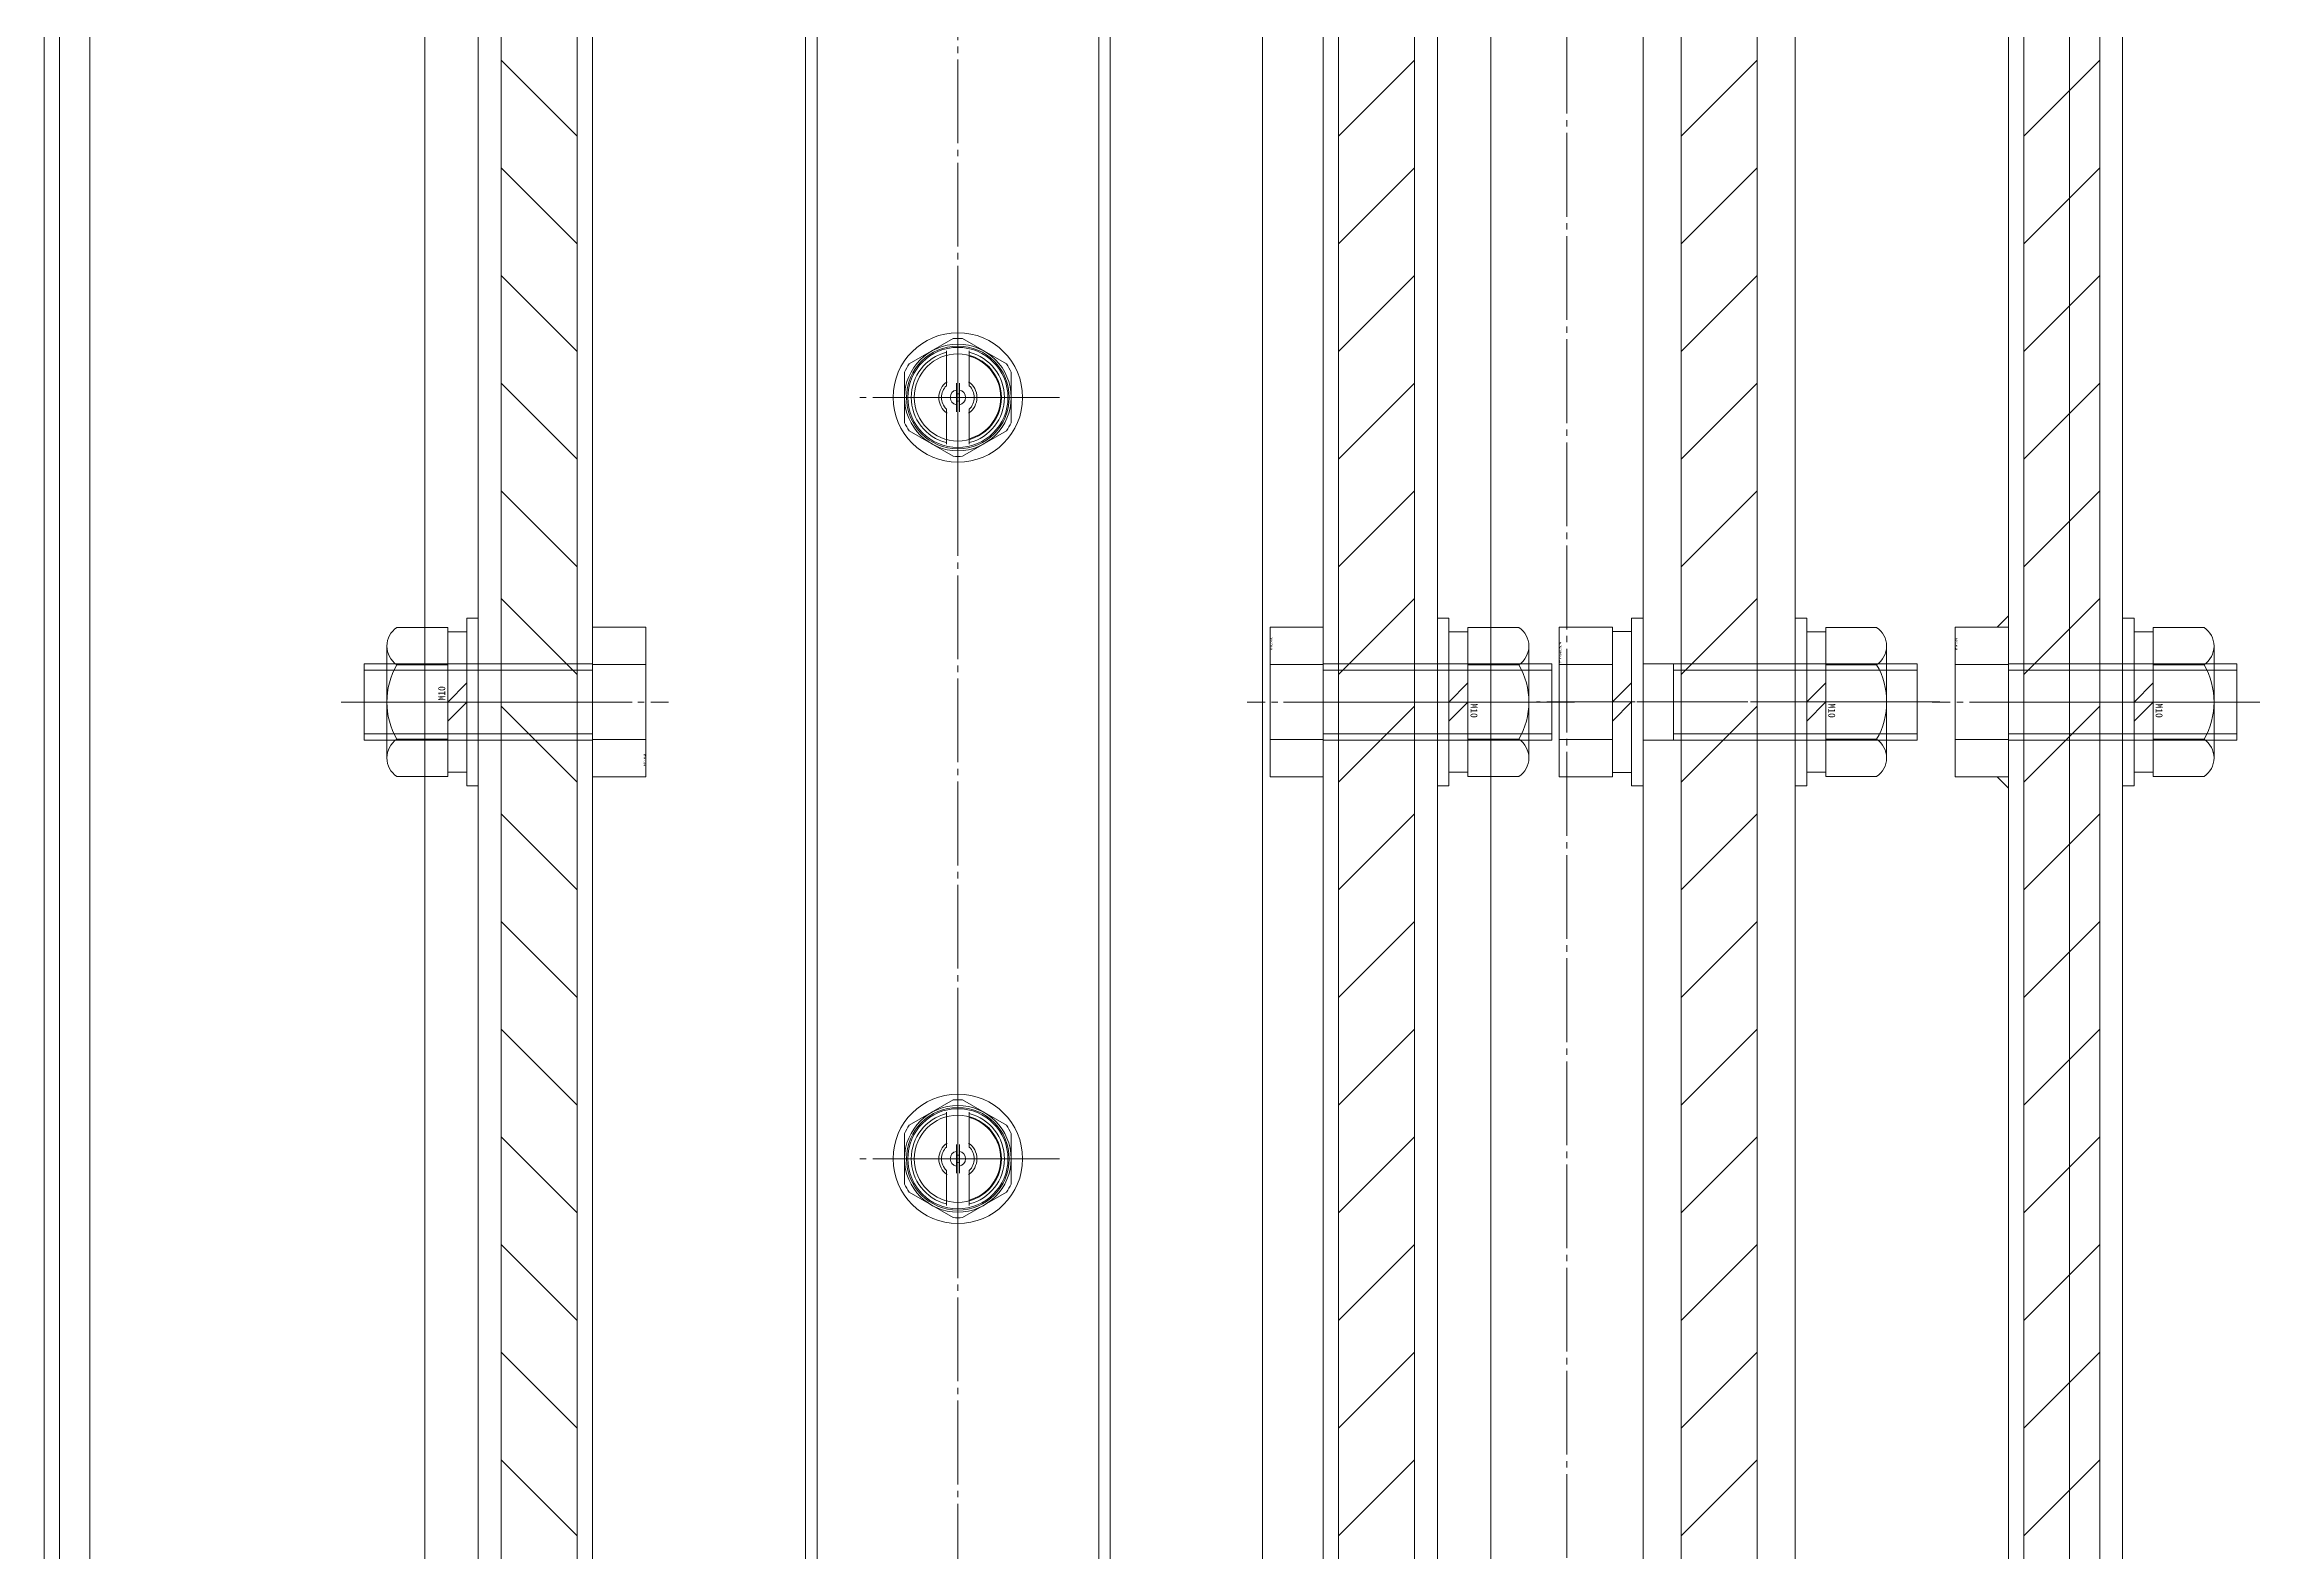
# Model space of a CAD drawing. Units: millimetres at full size. Extents: x -21196 to 21204, y -11807 to 11807.
# Drawn here: x -8099.5 to -7808.5, y -3181.8 to -2983.8 of the extents above; entities that cross this region are included whole.
import ezdxf
from ezdxf.enums import TextEntityAlignment as Align

# ---------------------------------------------------------------- set-up
doc = ezdxf.new("R2010")
doc.units = ezdxf.units.MM
doc.header["$LTSCALE"] = 0.5
doc.linetypes.add('USER4', pattern=[27.1, 22, -1.7, 1.7, -1.7])
doc.layers.add('1-0_設備-5(241129配置図菊池追記(立面図).jww)(機器配置図 260128.dwg)', color=7, linetype='Continuous', lineweight=9)
doc.styles.add('ＭＳ ゴシック', font='')
doc.styles.get('ＭＳ ゴシック').set_extended_font_data('MS Gothic')

msp = doc.modelspace()

# ---------------------------------------------------------------- linework, layer by layer
at = {"layer": '1-0_設備-5(241129配置図菊池追記(立面図).jww)(機器配置図 260128.dwg)'}
for p, q in [((-7939.5215, -3628.1472), (-7939.5215, -1232.1472)), ((-7998.0215, -1330.1471), (-7998.0215, -3580.1471)), ((-7961.0215, -3580.1471), (-7961.0215, -1330.1471)), ((-8049.5215, -1360.1471), (-8049.5215, -3205.1471)), ((-8049.5215, -1360.1471), (-8049.5215, -3205.1471)), ((-8099.5215, -1405.1471), (-8099.5215, -3455.1471)), ((-8099.5215, -1405.1471), (-8099.5215, -3455.1471)), ((-8093.5215, -1405.1471), (-8093.5215, -3455.1471)), ((-8093.5215, -1405.1471), (-8093.5215, -3455.1471)), ((-7839.5215, -1405.1471), (-7839.5215, -3455.1471)), ((-7839.5215, -1405.1471), (-7839.5215, -3455.1471)), ((-7833.5215, -1405.1471), (-7833.5215, -3455.1471)), ((-7833.5215, -1405.1471), (-7833.5215, -3455.1471)), ((-8027.5215, -1425.1472), (-8027.5215, -3435.1472)), ((-7931.5215, -3435.1472), (-7931.5215, -1425.1472)), ((-8029.5215, -1480.1472), (-8029.5215, -3380.1472)), ((-7929.5215, -3380.1472), (-7929.5215, -1480.1472)), ((-8039.5215, -2985.8326), (-8029.5215, -2995.8326)), ((-7919.5215, -2985.8326), (-7929.5215, -2995.8326)), ((-7874.5215, -2985.8326), (-7884.5215, -2995.8326)), ((-7829.5215, -2985.8326), (-7839.5215, -2995.8326)), ((-8039.5215, -2999.9747), (-8029.5215, -3009.9747)), ((-7919.5215, -2999.9747), (-7929.5215, -3009.9747)), ((-7874.5215, -2999.9747), (-7884.5215, -3009.9747)), ((-7829.5215, -2999.9747), (-7839.5215, -3009.9747)), ((-8039.5215, -3014.1169), (-8029.5215, -3024.1169)), ((-7919.5215, -3014.1169), (-7929.5215, -3024.1169)), ((-7874.5215, -3014.1168), (-7884.5215, -3024.1168)), ((-7829.5215, -3014.1169), (-7839.5215, -3024.1169)), ((-7980.1411, -3022.422), (-7985.902, -3025.748)), ((-7973.1411, -3025.748), (-7978.902, -3022.422)), ((-7981.0215, -3024.0189), (-7981.0215, -3028.6069)), ((-7978.0215, -3028.6069), (-7978.0215, -3024.0189)), ((-8039.5215, -3028.259), (-8029.5215, -3038.259)), ((-7986.5215, -3026.8211), (-7986.5215, -3033.4732)), ((-7979.7215, -3032.0366), (-7979.7215, -3028.2577)), ((-7979.3215, -3032.0366), (-7979.3215, -3028.2577)), ((-7972.5215, -3033.4732), (-7972.5215, -3026.8211)), ((-7919.5215, -3028.259), (-7929.5215, -3038.259)), ((-7874.5215, -3028.259), (-7884.5215, -3038.259)), ((-7829.5215, -3028.259), (-7839.5215, -3038.259)), ((-7981.0215, -3031.6875), (-7981.0215, -3036.2754)), ((-7978.0215, -3036.2754), (-7978.0215, -3031.6875)), ((-7985.902, -3034.5463), (-7980.1411, -3037.8724)), ((-7978.902, -3037.8724), (-7973.1411, -3034.5463)), ((-8039.5215, -3042.4011), (-8029.5215, -3052.4011)), ((-7919.5215, -3042.4011), (-7929.5215, -3052.4011)), ((-7874.5215, -3042.4011), (-7884.5215, -3052.4011)), ((-7829.5215, -3042.4011), (-7839.5215, -3052.4011)), ((-8039.5215, -3056.5433), (-8029.5215, -3066.5433)), ((-7919.5215, -3056.5433), (-7929.5215, -3066.5433)), ((-7874.5215, -3056.5432), (-7884.5215, -3066.5432)), ((-7829.5215, -3056.5433), (-7839.5215, -3066.5433)), ((-8053.2085, -3060.3472), (-8046.5215, -3060.3472)), ((-8046.5215, -3079.9472), (-8046.5215, -3060.3472)), ((-8046.5215, -3060.9472), (-8044.0215, -3060.9472)), ((-8027.5215, -3060.3322), (-8020.5215, -3060.3322)), ((-8027.5215, -3060.3322), (-8027.5215, -3079.9621)), ((-8020.5215, -3060.3322), (-8020.5215, -3079.9621)), ((-7938.5215, -3079.9621), (-7938.5215, -3060.3322)), ((-7931.5215, -3060.3322), (-7938.5215, -3060.3322)), ((-7931.5215, -3079.9621), (-7931.5215, -3060.3322)), ((-7915.0215, -3060.9472), (-7912.5215, -3060.9472)), ((-7912.5215, -3060.3472), (-7912.5215, -3079.9472)), ((-7912.5215, -3060.3472), (-7905.8345, -3060.3472)), ((-7900.5215, -3079.9621), (-7900.5215, -3060.3322)), ((-7893.5215, -3060.3322), (-7900.5215, -3060.3322)), ((-7893.5215, -3060.3322), (-7893.5215, -3079.9621)), ((-7891.0215, -3060.8971), (-7893.5215, -3060.8971)), ((-7891.0215, -3081.1471), (-7891.0215, -3059.1471)), ((-7889.5215, -3059.1471), (-7891.0215, -3059.1471)), ((-7889.5215, -3081.1471), (-7889.5215, -3059.1471)), ((-7868.0215, -3060.9471), (-7865.5215, -3060.9471)), ((-7865.5215, -3060.3471), (-7865.5215, -3079.9471)), ((-7865.5215, -3060.3471), (-7858.8345, -3060.3471)), ((-7848.5215, -3079.9621), (-7848.5215, -3060.3322)), ((-7841.5215, -3060.3322), (-7848.5215, -3060.3322)), ((-7841.5215, -3079.9621), (-7841.5215, -3060.3322)), ((-7825.0215, -3060.9472), (-7822.5215, -3060.9472)), ((-7822.5215, -3060.3472), (-7822.5215, -3079.9472)), ((-7822.5215, -3060.3472), (-7815.8345, -3060.3472)), ((-8054.5215, -3077.4972), (-8054.5215, -3062.7972)), ((-7904.5215, -3062.7972), (-7904.5215, -3077.4972)), ((-7857.5215, -3062.7971), (-7857.5215, -3077.4971)), ((-7814.5215, -3062.7972), (-7814.5215, -3077.4972)), ((-8057.5215, -3065.1472), (-8057.5215, -3075.1472)), ((-8057.5215, -3065.1472), (-8027.5215, -3065.1472)), ((-8057.5215, -3065.9592), (-8027.5215, -3065.9592)), ((-8053.2085, -3065.2472), (-8046.5215, -3065.2472)), ((-8027.5215, -3065.2397), (-8020.5215, -3065.2397)), ((-7931.5215, -3065.2397), (-7938.5215, -3065.2397)), ((-7901.5215, -3065.1472), (-7931.5215, -3065.1472)), ((-7901.5215, -3065.9592), (-7931.5215, -3065.9592)), ((-7912.5215, -3065.2472), (-7905.8345, -3065.2472)), ((-7901.5215, -3075.1472), (-7901.5215, -3065.1472)), ((-7893.5215, -3065.2397), (-7900.5215, -3065.2397)), ((-7853.5215, -3065.1471), (-7889.5215, -3065.1471)), ((-7885.5215, -3075.1471), (-7885.5215, -3065.1471)), ((-7853.5215, -3065.9591), (-7885.5215, -3065.9591)), ((-7865.5215, -3065.2471), (-7858.8345, -3065.2471)), ((-7853.5215, -3075.1471), (-7853.5215, -3065.1471)), ((-7841.5215, -3065.2397), (-7848.5215, -3065.2397)), ((-7811.5215, -3065.1472), (-7841.5215, -3065.1472)), ((-7811.5215, -3065.9592), (-7841.5215, -3065.9592)), ((-7822.5215, -3065.2472), (-7815.8345, -3065.2472)), ((-7811.5215, -3075.1472), (-7811.5215, -3065.1472)), ((-8046.5215, -3070.1472), (-8044.0215, -3067.6472)), ((-7915.0215, -3070.1472), (-7912.5215, -3067.6472)), ((-7893.5215, -3070.1471), (-7891.0215, -3067.6471)), ((-7868.0215, -3070.1471), (-7865.5215, -3067.6471)), ((-7825.0215, -3070.1472), (-7822.5215, -3067.6472)), ((-8044.0215, -3070.1472), (-8046.5215, -3072.6472)), ((-8039.5215, -3070.6854), (-8029.5215, -3080.6854)), ((-7919.5215, -3070.6854), (-7929.5215, -3080.6854)), ((-7912.5215, -3070.1472), (-7915.0215, -3072.6472)), ((-7891.0215, -3070.1471), (-7893.5215, -3072.6471)), ((-7874.5215, -3070.6854), (-7884.5215, -3080.6854)), ((-7865.5215, -3070.1471), (-7868.0215, -3072.6471)), ((-7829.5215, -3070.6854), (-7839.5215, -3080.6854)), ((-7822.5215, -3070.1472), (-7825.0215, -3072.6472)), ((-8057.5215, -3074.3352), (-8027.5215, -3074.3352)), ((-8057.5215, -3075.1472), (-8027.5215, -3075.1472)), ((-8046.5215, -3075.0472), (-8053.2085, -3075.0472)), ((-8027.5215, -3075.0546), (-8020.5215, -3075.0546)), ((-7931.5215, -3075.0546), (-7938.5215, -3075.0546)), ((-7901.5215, -3074.3352), (-7931.5215, -3074.3352)), ((-7901.5215, -3075.1472), (-7931.5215, -3075.1472)), ((-7905.8345, -3075.0472), (-7912.5215, -3075.0472)), ((-7893.5215, -3075.0546), (-7900.5215, -3075.0546)), ((-7853.5215, -3075.1471), (-7889.5215, -3075.1471)), ((-7853.5215, -3074.3351), (-7885.5215, -3074.3351)), ((-7858.8345, -3075.0471), (-7865.5215, -3075.0471)), ((-7841.5215, -3075.0546), (-7848.5215, -3075.0546)), ((-7811.5215, -3074.3352), (-7841.5215, -3074.3352)), ((-7811.5215, -3075.1472), (-7841.5215, -3075.1472)), ((-7815.8345, -3075.0472), (-7822.5215, -3075.0472)), ((-8046.5215, -3079.9472), (-8053.2085, -3079.9472)), ((-8044.0215, -3079.3472), (-8046.5215, -3079.3472)), ((-8027.5215, -3079.9621), (-8020.5215, -3079.9621)), ((-7931.5215, -3079.9621), (-7938.5215, -3079.9621)), ((-7912.5215, -3079.3472), (-7915.0215, -3079.3472)), ((-7905.8345, -3079.9472), (-7912.5215, -3079.9472)), ((-7893.5215, -3079.9621), (-7900.5215, -3079.9621)), ((-7893.5215, -3079.3971), (-7891.0215, -3079.3971)), ((-7891.0215, -3081.1471), (-7889.5215, -3081.1471)), ((-7865.5215, -3079.3471), (-7868.0215, -3079.3471)), ((-7858.8345, -3079.9471), (-7865.5215, -3079.9471)), ((-7841.5215, -3079.9621), (-7848.5215, -3079.9621)), ((-7822.5215, -3079.3472), (-7825.0215, -3079.3472)), ((-7815.8345, -3079.9472), (-7822.5215, -3079.9472)), ((-8039.5215, -3084.8275), (-8029.5215, -3094.8275)), ((-7919.5215, -3084.8275), (-7929.5215, -3094.8275)), ((-7874.5215, -3084.8275), (-7884.5215, -3094.8275)), ((-7829.5215, -3084.8275), (-7839.5215, -3094.8275)), ((-8039.5215, -3098.9697), (-8029.5215, -3108.9697)), ((-7919.5215, -3098.9697), (-7929.5215, -3108.9697)), ((-7874.5215, -3098.9697), (-7884.5215, -3108.9697)), ((-7829.5215, -3098.9697), (-7839.5215, -3108.9697)), ((-8039.5215, -3113.1118), (-8029.5215, -3123.1118)), ((-7919.5215, -3113.1118), (-7929.5215, -3123.1118)), ((-7874.5215, -3113.1118), (-7884.5215, -3123.1118)), ((-7829.5215, -3113.1118), (-7839.5215, -3123.1118)), ((-7980.1411, -3122.422), (-7985.902, -3125.748)), ((-7973.1411, -3125.748), (-7978.902, -3122.422)), ((-7981.0215, -3124.0189), (-7981.0215, -3128.6069)), ((-7978.0215, -3128.6069), (-7978.0215, -3124.0189)), ((-8039.5215, -3127.2539), (-8029.5215, -3137.2539)), ((-7986.5215, -3126.8211), (-7986.5215, -3133.4732)), ((-7972.5215, -3133.4732), (-7972.5215, -3126.8211)), ((-7919.5215, -3127.2539), (-7929.5215, -3137.2539)), ((-7874.5215, -3127.2539), (-7884.5215, -3137.2539)), ((-7829.5215, -3127.2539), (-7839.5215, -3137.2539)), ((-7979.7215, -3132.0366), (-7979.7215, -3128.2577)), ((-7979.3215, -3132.0366), (-7979.3215, -3128.2577)), ((-7981.0215, -3131.6875), (-7981.0215, -3136.2754)), ((-7978.0215, -3136.2754), (-7978.0215, -3131.6875)), ((-7985.902, -3134.5463), (-7980.1411, -3137.8724)), ((-7978.902, -3137.8724), (-7973.1411, -3134.5463)), ((-8039.5215, -3141.3961), (-8029.5215, -3151.3961)), ((-7919.5215, -3141.3961), (-7929.5215, -3151.3961)), ((-7874.5215, -3141.3961), (-7884.5215, -3151.3961)), ((-7829.5215, -3141.3961), (-7839.5215, -3151.3961)), ((-8039.5215, -3155.5382), (-8029.5215, -3165.5382)), ((-7919.5215, -3155.5382), (-7929.5215, -3165.5382)), ((-7874.5215, -3155.5382), (-7884.5215, -3165.5382)), ((-7829.5215, -3155.5382), (-7839.5215, -3165.5382)), ((-8039.5215, -3169.6803), (-8029.5215, -3179.6803)), ((-7919.5215, -3169.6803), (-7929.5215, -3179.6803)), ((-7874.5215, -3169.6803), (-7884.5215, -3179.6803)), ((-7829.5215, -3169.6803), (-7839.5215, -3179.6803))]:
    msp.add_line(p, q, dxfattribs=at)
at = {"layer": '1-0_設備-5(241129配置図菊池追記(立面図).jww)(機器配置図 260128.dwg)', "linetype": 'USER4'}
for p, q in [((-7899.5215, -1410.0553), (-7899.5215, -3450.239)), ((-7979.5215, -3443.9101), (-7979.5215, -1416.3842)), ((-7979.5215, -3016.7775), (-7979.5215, -3043.5168)), ((-7979.5215, -3038.8203), (-7979.5215, -3021.474)), ((-7966.1519, -3030.1472), (-7992.8912, -3030.1472)), ((-7970.8484, -3030.1472), (-7988.1947, -3030.1472)), ((-8060.5215, -3070.1472), (-8017.5215, -3070.1472)), ((-8054.5215, -3070.1472), (-8042.5215, -3070.1472)), ((-8036.6965, -3070.1472), (-8045.2847, -3070.1472)), ((-8025.5847, -3070.1472), (-8043.032, -3070.1472)), ((-8034.9826, -3070.1472), (-8021.9499, -3070.1472)), ((-7898.5215, -3070.1472), (-7941.5215, -3070.1472)), ((-7924.0604, -3070.1472), (-7937.0931, -3070.1472)), ((-7933.4583, -3070.1472), (-7916.0111, -3070.1472)), ((-7922.3466, -3070.1472), (-7913.7583, -3070.1472)), ((-7904.5215, -3070.1472), (-7916.5215, -3070.1472)), ((-7850.5215, -3070.1471), (-7903.5215, -3070.1471)), ((-7878.7114, -3070.1471), (-7895.3206, -3070.1471)), ((-7888.4583, -3070.1471), (-7871.0111, -3070.1471)), ((-7862.7232, -3070.1471), (-7881.2323, -3070.1471)), ((-7857.5215, -3070.1471), (-7869.5215, -3070.1471)), ((-7808.5215, -3070.1472), (-7851.5215, -3070.1472)), ((-7845.4625, -3070.1472), (-7835.5447, -3070.1472)), ((-7843.4583, -3070.1472), (-7826.0111, -3070.1472)), ((-7832.3466, -3070.1472), (-7823.7583, -3070.1472)), ((-7814.5215, -3070.1472), (-7826.5215, -3070.1472)), ((-7979.5215, -3116.7775), (-7979.5215, -3143.5168)), ((-7979.5215, -3138.8203), (-7979.5215, -3121.474)), ((-7966.1519, -3130.1472), (-7992.8912, -3130.1472)), ((-7970.8484, -3130.1472), (-7988.1947, -3130.1472))]:
    msp.add_line(p, q, dxfattribs=at)
at = {"layer": '1-0_設備-5(241129配置図菊池追記(立面図).jww)(機器配置図 260128.dwg)'}
for points in [[(-7839.5215, -3630.1472), (-7839.5215, -1230.1472), (-8099.5215, -1230.1472), (-8099.5215, -3630.1472)], [(-7841.5215, -3628.1472), (-7841.5215, -1232.1472), (-8097.5215, -1232.1472), (-8097.5215, -3628.1472)], [(-7959.5215, -1330.1471), (-7959.5215, -3580.1471), (-7999.5215, -3580.1471), (-7999.5215, -1330.1471)], [(-7889.5215, -3431.6471), (-7889.5215, -1428.6471), (-7891.0215, -1427.1471), (-7908.0215, -1427.1471), (-7909.5215, -1428.6471), (-7909.5215, -3431.6471), (-7908.0215, -3433.1471), (-7891.0215, -3433.1471)], [(-8039.5215, -1430.1472), (-8042.5215, -1430.1472), (-8042.5215, -3430.1472), (-8039.5215, -3430.1472)], [(-8029.5215, -1430.1472), (-8039.5215, -1430.1472), (-8039.5215, -3430.1472), (-8029.5215, -3430.1472)], [(-7929.5215, -1430.1472), (-7919.5215, -1430.1472), (-7919.5215, -3430.1472), (-7929.5215, -3430.1472)], [(-7919.5215, -1430.1472), (-7916.5215, -1430.1472), (-7916.5215, -3430.1472), (-7919.5215, -3430.1472)], [(-7839.5215, -1430.1472), (-7829.5215, -1430.1472), (-7829.5215, -3430.1472), (-7839.5215, -3430.1472)], [(-7829.5215, -1430.1472), (-7826.5215, -1430.1472), (-7826.5215, -3430.1472), (-7829.5215, -3430.1472)], [(-7889.5215, -3410.1471), (-7889.5215, -1450.1471), (-7884.5215, -1450.1471), (-7884.5215, -3410.1471)], [(-7884.5215, -1450.1471), (-7874.5215, -1450.1471), (-7874.5215, -3410.1471), (-7884.5215, -3410.1471)], [(-7874.5215, -3410.1471), (-7869.5215, -3410.1471), (-7869.5215, -1450.1471), (-7874.5215, -1450.1471)], [(-8044.0215, -3081.1472), (-8044.0215, -3059.1472), (-8042.5215, -3059.1472), (-8042.5215, -3081.1472)], [(-7915.0215, -3059.1472), (-7915.0215, -3081.1472), (-7916.5215, -3081.1472), (-7916.5215, -3059.1472)], [(-7868.0215, -3059.1471), (-7868.0215, -3081.1471), (-7869.5215, -3081.1471), (-7869.5215, -3059.1471)], [(-7841.5215, -3060.3322), (-7843.0215, -3060.3322), (-7841.5215, -3058.8322)], [(-7825.0215, -3059.1472), (-7825.0215, -3081.1472), (-7826.5215, -3081.1472), (-7826.5215, -3059.1472)], [(-7841.5215, -3079.9621), (-7843.0215, -3079.9621), (-7841.5215, -3081.4621)]]:
    msp.add_lwpolyline(points, close=True, dxfattribs=at)
for centre, radius in [((-7979.5215, -3030.1472), 8.5), ((-7979.5215, -3030.1472), 7), ((-7979.5215, -3030.1472), 6.75), ((-7979.5215, -3030.1472), 6.579), ((-7979.5215, -3030.1472), 5.723), ((-7979.5215, -3130.1472), 8.5), ((-7979.5215, -3130.1472), 7), ((-7979.5215, -3130.1472), 6.75), ((-7979.5215, -3130.1472), 6.579), ((-7979.5215, -3130.1472), 5.723)]:
    msp.add_circle(centre, radius, dxfattribs=at)
for centre, radius, start, end in [((-7979.5215, -3030.1472), 7.75, 85.415, 94.585), ((-7979.5215, -3030.1472), 7.75, 145.415, 154.585), ((-7979.5215, -3030.1472), 6.118, 104.193, 255.807), ((-7979.5215, -3030.1472), 5.625, 285.466, 74.534), ((-7979.5215, -3030.1472), 6.118, 284.193, 75.807), ((-7979.5215, -3030.1472), 7.75, 25.415, 34.585), ((-7979.5215, -3030.1472), 2.503, 124.14, 235.86), ((-7979.5215, -3030.1472), 2.15, 134.241, 225.759), ((-7979.5215, -3030.1472), 1, 101.537, 258.463), ((-7979.5215, -3030.1472), 1, 281.537, 78.463), ((-7979.5215, -3030.1472), 2.503, 304.14, 55.86), ((-7979.5215, -3030.1472), 2.15, 314.241, 45.759), ((-7979.5215, -3030.1472), 0.5, 66.422, 113.578), ((-7979.5215, -3030.1472), 0.5, 246.422, 293.578), ((-7979.5215, -3030.1472), 7.75, 205.415, 214.585), ((-7979.5215, -3030.1472), 7.75, 325.415, 334.585), ((-7979.5215, -3030.1472), 7.75, 265.415, 274.585), ((-8051.5795, -3062.7972), 2.942, 123.626, 236.374), ((-7907.4635, -3062.7972), 2.942, 303.626, 56.374), ((-7860.4635, -3062.7971), 2.942, 303.626, 56.374), ((-7817.4635, -3062.7972), 2.942, 303.626, 56.374), ((-8044.7215, -3070.1472), 9.8, 150, 210), ((-7914.3215, -3070.1472), 9.8, 330, 30), ((-7867.3215, -3070.1471), 9.8, 330, 30), ((-7824.3215, -3070.1472), 9.8, 330, 30), ((-8051.5795, -3077.4972), 2.942, 123.626, 236.374), ((-7907.4635, -3077.4972), 2.942, 303.626, 56.374), ((-7860.4635, -3077.4971), 2.942, 303.626, 56.374), ((-7817.4635, -3077.4972), 2.942, 303.626, 56.374), ((-7979.5215, -3130.1472), 7.75, 85.415, 94.585), ((-7979.5215, -3130.1472), 6.118, 104.193, 255.807), ((-7979.5215, -3130.1472), 5.625, 285.466, 74.534), ((-7979.5215, -3130.1472), 6.118, 284.193, 75.807), ((-7979.5215, -3130.1472), 7.75, 145.415, 154.585), ((-7979.5215, -3130.1472), 2.503, 124.14, 235.86), ((-7979.5215, -3130.1472), 2.503, 304.14, 55.86), ((-7979.5215, -3130.1472), 7.75, 25.415, 34.585), ((-7979.5215, -3130.1472), 2.15, 134.241, 225.759), ((-7979.5215, -3130.1472), 1, 101.537, 258.463), ((-7979.5215, -3130.1472), 0.5, 66.422, 113.578), ((-7979.5215, -3130.1472), 0.5, 246.422, 293.578), ((-7979.5215, -3130.1472), 1, 281.537, 78.463), ((-7979.5215, -3130.1472), 2.15, 314.241, 45.759), ((-7979.5215, -3130.1472), 7.75, 205.415, 214.585), ((-7979.5215, -3130.1472), 7.75, 325.415, 334.585), ((-7979.5215, -3130.1472), 7.75, 265.415, 274.585)]:
    msp.add_arc(centre, radius, start, end, dxfattribs=at)

# ---------------------------------------------------------------- texts
at = {"layer": '1-0_設備-5(241129配置図菊池追記(立面図).jww)(機器配置図 260128.dwg)', "style": 'ＭＳ ゴシック'}
for s, height, rotation, p in [('BT-M10x30L', 0.2203, 90, (-7938.167, -3063.3503)), ('BT-M10x40L,SW,PW', 0.2203, 90, (-7900.1822, -3065.0227)), ('BT-M10x30L', 0.2203, 90, (-7848.167, -3063.3503)), ('M10', 0.918, 90, (-8046.5848, -3069.94)), ('M10', 0.918, 270, (-7912.4583, -3070.3543)), ('M10', 0.918, 270, (-7865.4583, -3070.3543)), ('M10', 0.918, 270, (-7822.4583, -3070.3543)), ('BT-M10x30L', 0.2203, 270, (-8020.876, -3076.944))]:
    msp.add_text(s, height=height, rotation=rotation, dxfattribs=at).set_placement(p, align=Align.BOTTOM_LEFT)

doc.saveas('drawing.dxf')
